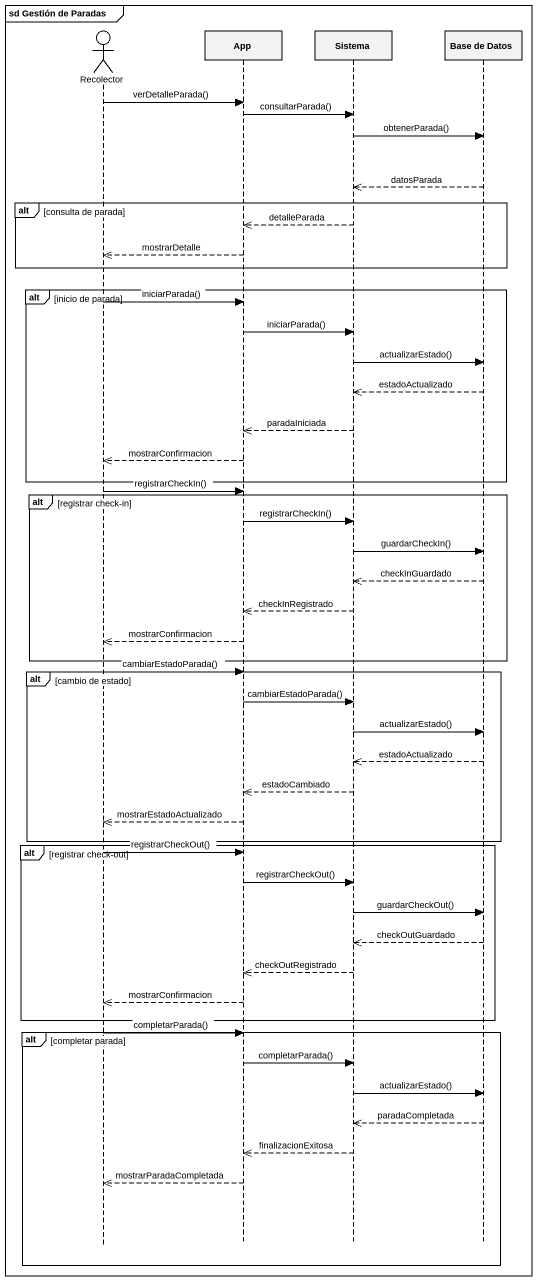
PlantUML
@startuml
mainframe sd Gestión de Paradas
hide footbox
actor Recolector
participant App
participant Sistema
participant "Base de Datos" as Base_de_Datos

Recolector -> App : verDetalleParada()
App -> Sistema : consultarParada()
Sistema -> Base_de_Datos : obtenerParada()
Base_de_Datos -->> Sistema : datosParada
alt consulta de parada
  Sistema -->> App : detalleParada
  App -->> Recolector : mostrarDetalle
end
alt inicio de parada
  Recolector -> App : iniciarParada()
  App -> Sistema : iniciarParada()
  Sistema -> Base_de_Datos : actualizarEstado()
  Base_de_Datos -->> Sistema : estadoActualizado
  Sistema -->> App : paradaIniciada
  App -->> Recolector : mostrarConfirmacion
end
Recolector -> App : registrarCheckIn()
alt registrar check-in
  App -> Sistema : registrarCheckIn()
  Sistema -> Base_de_Datos : guardarCheckIn()
  Base_de_Datos -->> Sistema : checkInGuardado
  Sistema -->> App : checkInRegistrado
  App -->> Recolector : mostrarConfirmacion
end
alt cambio de estado
  Recolector -> App : cambiarEstadoParada()
  App -> Sistema : cambiarEstadoParada()
  Sistema -> Base_de_Datos : actualizarEstado()
  Base_de_Datos -->> Sistema : estadoActualizado
  Sistema -->> App : estadoCambiado
  App -->> Recolector : mostrarEstadoActualizado
end
alt registrar check-out
  Recolector -> App : registrarCheckOut()
  App -> Sistema : registrarCheckOut()
  Sistema -> Base_de_Datos : guardarCheckOut()
  Base_de_Datos -->> Sistema : checkOutGuardado
  Sistema -->> App : checkOutRegistrado
  App -->> Recolector : mostrarConfirmacion
end
alt completar parada
  Recolector -> App : completarParada()
  App -> Sistema : completarParada()
  Sistema -> Base_de_Datos : actualizarEstado()
  Base_de_Datos -->> Sistema : paradaCompletada
  Sistema -->> App : finalizacionExitosa
  App -->> Recolector : mostrarParadaCompletada
end
@enduml
